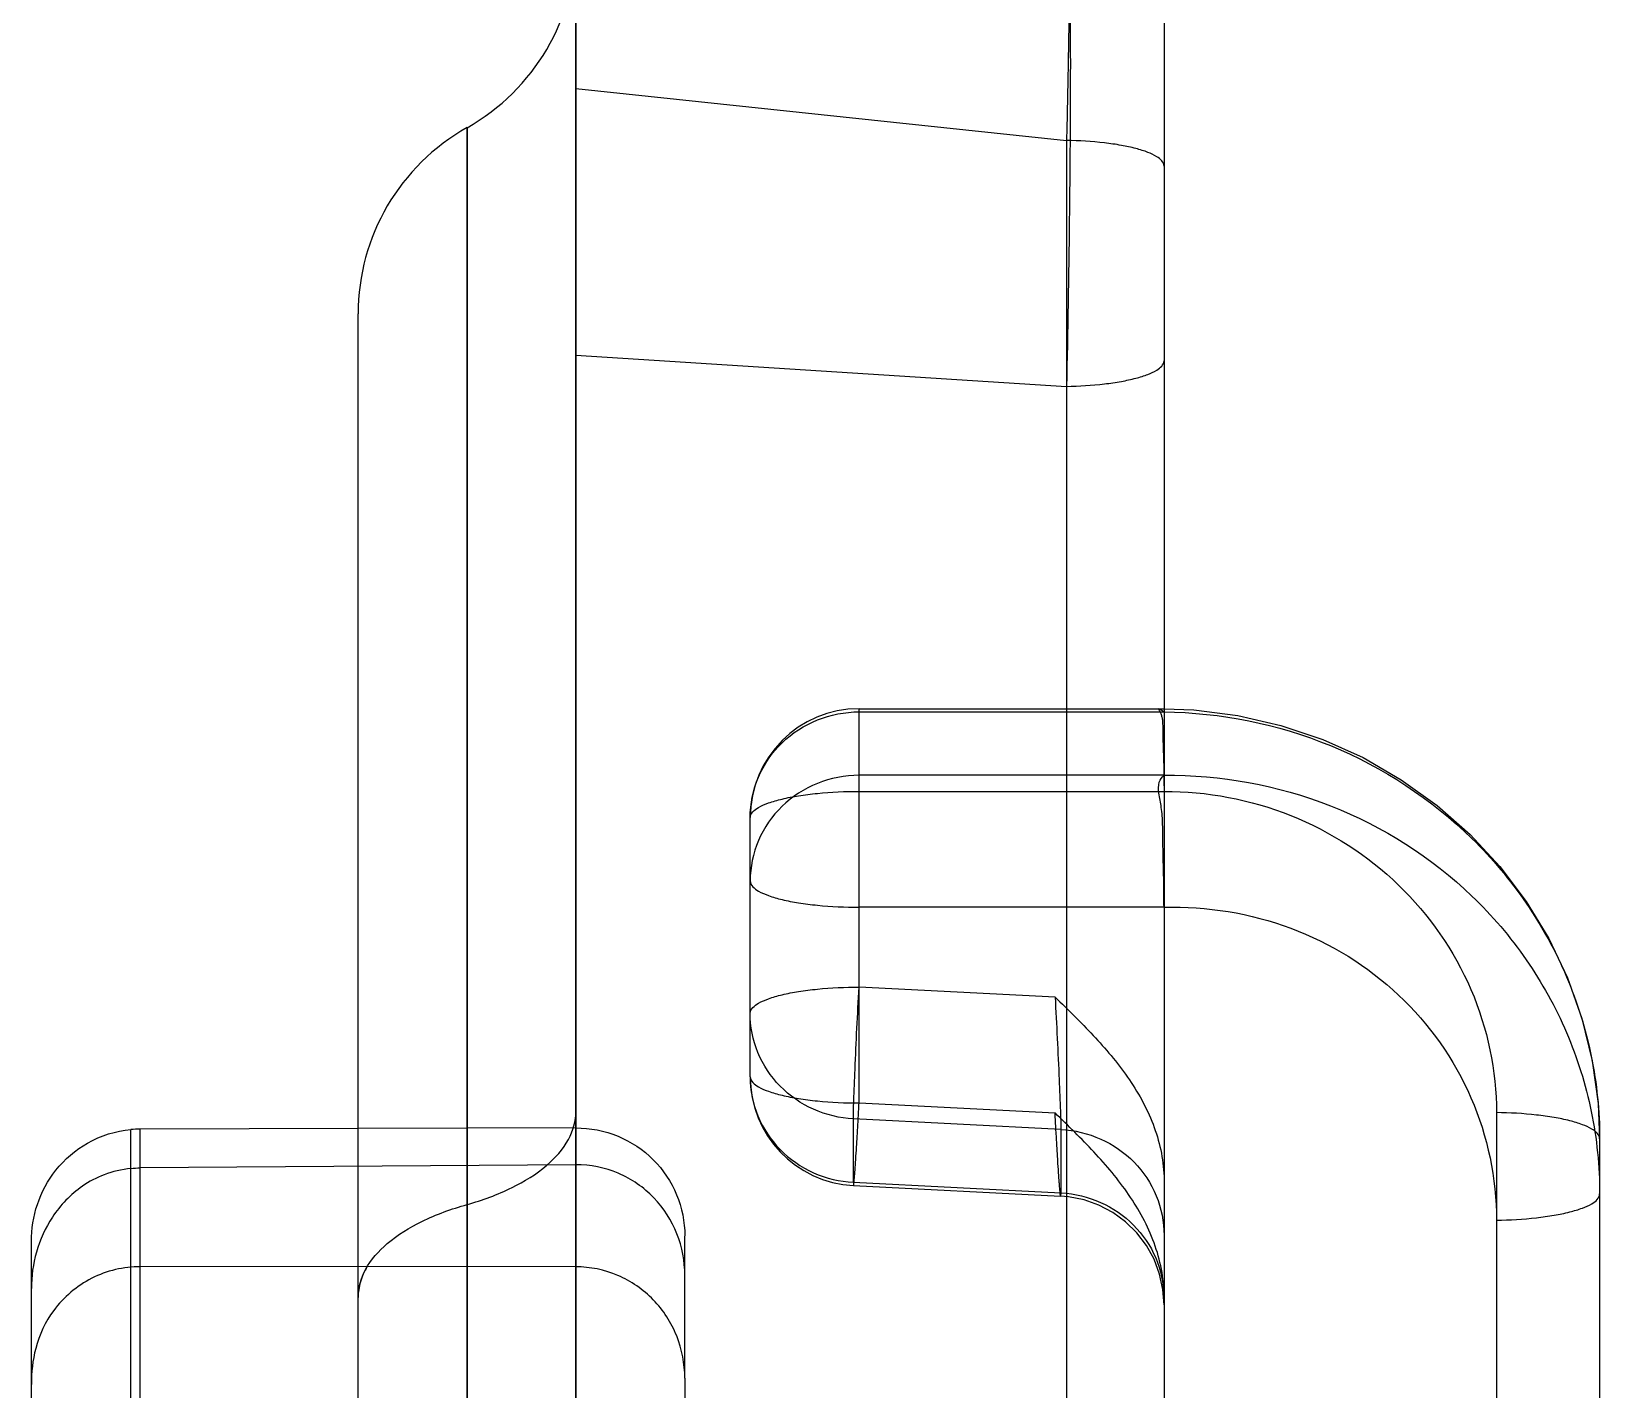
# Model space of a CAD drawing. Header units: millimetres. Extents: x 28656 to 29764, y -21384 to -20601.
# Drawn here: x 28896.14 to 28903.49, y -20844.13 to -20837.77 of the extents above; entities that cross this region are included whole.
import ezdxf

# ---------------------------------------------------------------- set-up
doc = ezdxf.new("R2010")
doc.units = ezdxf.units.MM
doc.header["$LTSCALE"] = 8
doc.layers.add('Cav-cor', color=30, linetype='Continuous')
doc.layers.add('dim', color=3, linetype='Continuous', lineweight=15)

# ---------------------------------------------------------------- blocks, each defined once
blk = doc.blocks.new('20160903.083130')
at = {"layer": 'Cav-cor', "color": 241}
for p, q in [((-0.2369, 23.4378), (-0.2369, 53.3917)), ((0.4516, 25.0103), (0.4516, 23.0597)), ((-0.2369, 24.8175), (0.3375, 24.7566)), ((-0.3644, 24.7715), (-0.3644, 22.2499)), ((-0.3644, 23.5107), (-0.3644, 24.7715)), ((-0.3644, 23.4383), (-0.3644, 24.7715)), ((0.3375, 24.7566), (0.3375, 22.9066)), ((-0.4919, 19.723), (-0.4919, 24.5536)), ((-0.2369, 24.5052), (0.3375, 24.4685)), ((0.0946, 24.0912), (0.4516, 24.0912)), ((0.0946, 23.6296), (0.0946, 24.0912)), ((0.4516, 24.0875), (0.4457, 24.0912)), ((0.0946, 24.0875), (0.4516, 24.0875)), ((0.4516, 24.0132), (0.0946, 24.0132)), ((0.0946, 23.9944), (0.4516, 23.9944)), ((-0.0329, 23.6603), (-0.0329, 23.9637)), ((0.4516, 23.8588), (0.0946, 23.8588)), ((0.3241, 23.7536), (0.0946, 23.7652)), ((0.0946, 23.6296), (0.3241, 23.6179)), ((0.3308, 23.5986), (0.0879, 23.611)), ((0.0879, 23.5367), (0.0879, 23.611)), ((0.8408, 23.6183), (0.8408, 22.9986)), ((-0.758, 23.4372), (-0.758, 23.5985)), ((-0.2369, 23.6005), (-0.7469, 23.599)), ((-0.7469, 21.9385), (-0.7469, 23.599)), ((0.3308, 23.5986), (0.3308, 23.5244)), ((0.9616, 23.5876), (0.9616, 23.0292)), ((-0.2369, 23.5571), (-0.7469, 23.5536)), ((0.0879, 23.5367), (0.3308, 23.5244)), ((0.0879, 23.5367), (0.0881, 23.533)), ((0.0881, 23.533), (0.3305, 23.5206)), ((0.3308, 23.5244), (0.3306, 23.5206)), ((-0.3644, 23.5107), (-0.3644, 22.5242)), ((-0.8744, 23.3001), (-0.8744, 23.4674)), ((-0.1094, 23.3075), (-0.1094, 23.4738)), ((-0.758, 23.1968), (-0.758, 23.4372)), ((-0.2369, 23.438), (-0.7469, 23.4379)), ((-0.3644, 22.8325), (-0.3644, 23.4383)), ((-0.2369, 20.3292), (-0.2369, 23.4378)), ((-0.8744, 22.7764), (-0.8744, 23.3001)), ((-0.1094, 23.3075), (-0.1094, 23.0304))]:
    blk.add_line(p, q, dxfattribs=at)
for points in [[(0.4516, 24.0912), (0.4864, 24.0897), (0.5379, 24.0832), (0.5884, 24.0716), (0.6375, 24.0551), (0.6846, 24.0339), (0.7294, 24.0081), (0.7713, 23.978), (0.8099, 23.944), (0.8447, 23.9064), (0.8756, 23.8656), (0.9021, 23.822), (0.9239, 23.7761), (0.9409, 23.7283), (0.9529, 23.6791), (0.9598, 23.6291), (0.9616, 23.5876)], [(0.4516, 23.3933), (0.4503, 23.4113), (0.4464, 23.4293), (0.4399, 23.4466), (0.431, 23.4628), (0.4198, 23.4775), (0.4066, 23.4905), (0.3917, 23.5014), (0.3754, 23.51), (0.358, 23.5162), (0.3399, 23.5198), (0.3306, 23.5206)]]:
    blk.add_lwpolyline(points, dxfattribs=at)
for centre, radius, start, end in [((-0.4869, 24.9894), 0.25, 299.3406, 0), ((-0.2419, 24.5536), 0.25, 119.3406, 180), ((0.0946, 23.9637), 0.1275, 90.0001, 179.9999), ((0.0946, 23.6603), 0.1275, 180.0001, 267.088), ((-0.7464, 23.4704), 0.1286, 90.2115, 95.1695), ((0.3242, 23.3961), 0.1284, 86.7894, 87.088), ((0.3339, 23.4008), 0.1177, 0.0007, 1.1901)]:
    blk.add_arc(centre, radius, start, end, dxfattribs=at)
for points, knots in [([(0.3398, 25.1347), (0.3399, 25.1346), (0.3402, 25.1339), (0.3404, 25.1327), (0.3407, 25.1304), (0.3409, 25.1274), (0.3411, 25.1236), (0.3414, 25.1168), (0.3416, 25.1062), (0.3418, 25.0912), (0.3419, 25.073), (0.3419, 25.0518), (0.3418, 25.0278), (0.3416, 25.0011), (0.3412, 24.9606), (0.3404, 24.9049), (0.3391, 24.8329), (0.3381, 24.7826), (0.3375, 24.7566)], [0, 0, 0, 0, 0.001471, 0.005021, 0.010781, 0.018768, 0.028973, 0.041379, 0.072727, 0.112631, 0.160802, 0.216924, 0.280614, 0.351419, 0.428867, 0.601447, 0.793597, 1, 1, 1, 1]), ([(0.3375, 25.0719), (0.3384, 25.061), (0.3397, 25.0334), (0.341, 24.984), (0.3418, 24.9194), (0.3421, 24.8105), (0.341, 24.6588), (0.3389, 24.5332), (0.3375, 24.4685)], [0, 0, 0, 0, 0.054401, 0.137327, 0.24572, 0.375466, 0.678437, 1, 1, 1, 1]), ([(0.4516, 24.7266), (0.4516, 24.7313), (0.4436, 24.7379), (0.432, 24.7431), (0.4178, 24.7475), (0.4009, 24.7511), (0.3738, 24.755), (0.3523, 24.7563), (0.3375, 24.7566)], [0, 0, 0, 0, 0.113373, 0.207459, 0.327754, 0.471662, 0.635649, 1, 1, 1, 1]), ([(0.3375, 24.4685), (0.3523, 24.4688), (0.3738, 24.4702), (0.4009, 24.4741), (0.4178, 24.4777), (0.432, 24.482), (0.4436, 24.4872), (0.4516, 24.4939), (0.4516, 24.4985)], [0, 0, 0, 0, 0.364351, 0.528338, 0.672246, 0.792541, 0.886627, 1, 1, 1, 1]), ([(0.4454, 24.0912), (0.4448, 24.0912), (0.4473, 24.0872), (0.4481, 24.0852), (0.4495, 24.0801), (0.4499, 24.0755), (0.4501, 24.0701), (0.4502, 24.0614), (0.4505, 24.049), (0.4511, 24.0324), (0.4515, 24.014), (0.4516, 24.0011), (0.4516, 23.9944)], [0, 0, 0, 0, 0.018294, 0.077331, 0.11819, 0.166306, 0.222016, 0.285161, 0.432268, 0.603758, 0.795016, 1, 1, 1, 1]), ([(-0.0329, 23.9637), (-0.0329, 23.9798), (-0.0262, 24.0126), (0.0023, 24.0537), (0.0447, 24.0811), (0.078, 24.0875), (0.0946, 24.0875)], [0, 0, 0, 0, 0.246543, 0.495126, 0.746563, 1, 1, 1, 1]), ([(0.4516, 24.0874), (0.5179, 24.0868), (0.6513, 24.06), (0.793, 23.9669), (0.8781, 23.8655), (0.9257, 23.7789), (0.955, 23.6851), (0.9616, 23.62), (0.9616, 23.5876)], [0, 0, 0, 0, 0.252372, 0.503509, 0.628673, 0.753082, 0.876795, 1, 1, 1, 1]), ([(0.0946, 24.0132), (0.078, 24.0132), (0.0447, 24.0068), (0.0023, 23.9794), (-0.0262, 23.9383), (-0.0329, 23.9056), (-0.0329, 23.8895)], [0, 0, 0, 0, 0.253437, 0.504874, 0.753457, 1, 1, 1, 1]), ([(0.4516, 23.8588), (0.4515, 23.867), (0.4514, 23.8837), (0.4509, 23.9084), (0.4502, 23.9324), (0.4502, 23.9547), (0.4491, 23.9747), (0.4455, 23.9908), (0.4446, 24.0043), (0.4489, 24.0113), (0.4516, 24.0132)], [0, 0, 0, 0, 0.158539, 0.318816, 0.474166, 0.618785, 0.747259, 0.855277, 0.936741, 1, 1, 1, 1]), ([(0.4516, 24.0133), (0.5177, 24.0139), (0.6509, 23.9899), (0.793, 23.8992), (0.8782, 23.7993), (0.9257, 23.7135), (0.955, 23.6203), (0.9616, 23.5554), (0.9616, 23.5231)], [0, 0, 0, 0, 0.253027, 0.50354, 0.628305, 0.752481, 0.876283, 1, 1, 1, 1]), ([(-0.0329, 23.9637), (-0.0329, 23.9688), (-0.0237, 23.976), (-0.0105, 23.9814), (0.0055, 23.986), (0.0245, 23.9896), (0.0546, 23.9934), (0.0783, 23.9944), (0.0946, 23.9944)], [0, 0, 0, 0, 0.112509, 0.207905, 0.329929, 0.475295, 0.639352, 1, 1, 1, 1]), ([(0.4516, 23.9944), (0.5019, 23.9946), (0.6035, 23.9754), (0.7327, 23.8921), (0.82, 23.767), (0.8408, 23.6673), (0.8408, 23.6183)], [0, 0, 0, 0, 0.25278, 0.504641, 0.753778, 1, 1, 1, 1]), ([(-0.0329, 23.8895), (-0.0329, 23.8844), (-0.0237, 23.8772), (-0.0105, 23.8718), (0.0055, 23.8672), (0.0245, 23.8636), (0.0546, 23.8598), (0.0783, 23.8588), (0.0946, 23.8588)], [0, 0, 0, 0, 0.112505, 0.207896, 0.329916, 0.475274, 0.639325, 1, 1, 1, 1]), ([(0.4516, 23.8587), (0.5017, 23.8602), (0.603, 23.8438), (0.7327, 23.7636), (0.8203, 23.6402), (0.8408, 23.5412), (0.8408, 23.4924)], [0, 0, 0, 0, 0.253743, 0.504793, 0.753015, 1, 1, 1, 1]), ([(-0.0329, 23.7346), (-0.0329, 23.7396), (-0.0237, 23.7468), (-0.0105, 23.7522), (0.0055, 23.7568), (0.0245, 23.7604), (0.0546, 23.7642), (0.0783, 23.7652), (0.0946, 23.7652)], [0, 0, 0, 0, 0.112505, 0.207896, 0.329916, 0.475274, 0.639325, 1, 1, 1, 1]), ([(0.0879, 23.611), (0.0879, 23.618), (0.0886, 23.6373), (0.0906, 23.6888), (0.0928, 23.7331), (0.0946, 23.7652)], [0, 0, 0, 0, 0.137042, 0.375195, 1, 1, 1, 1]), ([(0.3241, 23.7536), (0.3392, 23.7388), (0.3694, 23.7095), (0.4104, 23.6612), (0.4415, 23.6061), (0.4509, 23.5644), (0.4516, 23.5436)], [0, 0, 0, 0, 0.251586, 0.502513, 0.752006, 1, 1, 1, 1]), ([(0.3241, 23.7536), (0.3258, 23.7213), (0.3281, 23.6768), (0.3301, 23.6251), (0.3308, 23.6057), (0.3308, 23.5986)], [0, 0, 0, 0, 0.624223, 0.862747, 1, 1, 1, 1]), ([(0.0879, 23.611), (0.0719, 23.6118), (0.0401, 23.6194), (0.0001, 23.6471), (-0.0267, 23.6874), (-0.0329, 23.719), (-0.0329, 23.7346)], [0, 0, 0, 0, 0.253427, 0.504768, 0.753346, 1, 1, 1, 1]), ([(-0.0329, 23.6603), (-0.0329, 23.6552), (-0.0237, 23.648), (-0.0105, 23.6427), (0.0055, 23.6381), (0.0245, 23.6344), (0.0546, 23.6306), (0.0783, 23.6296), (0.0946, 23.6296)], [0, 0, 0, 0, 0.112509, 0.207905, 0.329928, 0.475293, 0.63935, 1, 1, 1, 1]), ([(-0.0329, 23.6603), (-0.0329, 23.6447), (-0.0267, 23.6131), (0.0001, 23.5729), (0.0401, 23.5451), (0.0719, 23.5375), (0.0879, 23.5367)], [0, 0, 0, 0, 0.246654, 0.495232, 0.746573, 1, 1, 1, 1]), ([(0.0881, 23.533), (0.0883, 23.533), (0.0882, 23.5339), (0.0886, 23.5349), (0.0887, 23.5372), (0.089, 23.5401), (0.0893, 23.544), (0.0898, 23.5507), (0.0905, 23.5609), (0.0915, 23.5751), (0.0925, 23.5916), (0.0935, 23.6101), (0.0942, 23.6229), (0.0946, 23.6296)], [0, 0, 0, 0, 0.004694, 0.018337, 0.040889, 0.072189, 0.112064, 0.160253, 0.280015, 0.428225, 0.600923, 0.793545, 1, 1, 1, 1]), ([(-0.3644, 23.5107), (-0.3463, 23.5158), (-0.3134, 23.5277), (-0.272, 23.5531), (-0.2442, 23.5837), (-0.2369, 23.6084), (-0.2369, 23.6197)], [0, 0, 0, 0, 0.316433, 0.586985, 0.80996, 1, 1, 1, 1]), ([(0.3306, 23.5206), (0.3304, 23.5206), (0.3304, 23.5215), (0.3301, 23.5226), (0.33, 23.525), (0.3296, 23.5279), (0.3293, 23.5319), (0.3288, 23.5386), (0.3281, 23.5489), (0.3272, 23.5632), (0.3262, 23.5798), (0.3251, 23.5983), (0.3244, 23.6112), (0.3241, 23.6179)], [0, 0, 0, 0, 0.004883, 0.018712, 0.041454, 0.07298, 0.113058, 0.161381, 0.281427, 0.429684, 0.602087, 0.794093, 1, 1, 1, 1]), ([(0.4516, 23.4033), (0.4516, 23.4244), (0.443, 23.4672), (0.4118, 23.5237), (0.3703, 23.573), (0.3395, 23.6029), (0.3241, 23.6179)], [0, 0, 0, 0, 0.247919, 0.497407, 0.748363, 1, 1, 1, 1]), ([(0.9616, 23.5876), (0.9616, 23.5925), (0.9531, 23.5995), (0.9406, 23.6047), (0.9256, 23.6093), (0.9076, 23.6129), (0.879, 23.6168), (0.8564, 23.6181), (0.8408, 23.6183)], [0, 0, 0, 0, 0.11296, 0.207679, 0.32859, 0.47303, 0.636807, 1, 1, 1, 1]), ([(-0.8744, 23.4674), (-0.8744, 23.482), (-0.8696, 23.5121), (-0.8472, 23.5535), (-0.8092, 23.5864), (-0.7756, 23.5969), (-0.758, 23.5985)], [0, 0, 0, 0, 0.229665, 0.467698, 0.723277, 1, 1, 1, 1]), ([(-0.2369, 23.6004), (-0.2202, 23.6005), (-0.1865, 23.5939), (-0.1441, 23.5655), (-0.116, 23.5235), (-0.1094, 23.4904), (-0.1094, 23.474)], [0, 0, 0, 0, 0.25361, 0.504062, 0.752165, 1, 1, 1, 1]), ([(0.3308, 23.5986), (0.3467, 23.5978), (0.3786, 23.5902), (0.4186, 23.5625), (0.4453, 23.5222), (0.4516, 23.4906), (0.4516, 23.475)], [0, 0, 0, 0, 0.253427, 0.504768, 0.753346, 1, 1, 1, 1]), ([(-0.1094, 23.4278), (-0.1094, 23.4443), (-0.1157, 23.4778), (-0.1433, 23.521), (-0.1859, 23.5505), (-0.22, 23.5573), (-0.2369, 23.5572)], [0, 0, 0, 0, 0.246517, 0.495951, 0.74782, 1, 1, 1, 1]), ([(-0.758, 23.553), (-0.7686, 23.5517), (-0.7887, 23.5473), (-0.8216, 23.5296), (-0.8511, 23.4989), (-0.8704, 23.4562), (-0.8744, 23.4267), (-0.8744, 23.4123)], [0, 0, 0, 0, 0.160083, 0.305268, 0.557831, 0.784042, 1, 1, 1, 1]), ([(0.3314, 23.5243), (0.3471, 23.5234), (0.3784, 23.5159), (0.4179, 23.4888), (0.4446, 23.4495), (0.4512, 23.4186), (0.4516, 23.4032)], [0, 0, 0, 0, 0.25338, 0.504696, 0.753273, 1, 1, 1, 1]), ([(0.8408, 23.4924), (0.8564, 23.4926), (0.879, 23.4939), (0.9076, 23.4978), (0.9256, 23.5014), (0.9406, 23.506), (0.9531, 23.5112), (0.9616, 23.5182), (0.9616, 23.5231)], [0, 0, 0, 0, 0.363196, 0.526974, 0.671415, 0.792325, 0.887043, 1, 1, 1, 1]), ([(-0.4919, 23.4017), (-0.4919, 23.413), (-0.4847, 23.4377), (-0.4568, 23.4684), (-0.4155, 23.4937), (-0.3825, 23.5056), (-0.3644, 23.5107)], [0, 0, 0, 0, 0.190041, 0.413015, 0.683566, 1, 1, 1, 1]), ([(-0.7469, 23.4379), (-0.7664, 23.4379), (-0.8059, 23.4285), (-0.8367, 23.4022), (-0.8483, 23.3866)], [0, 0, 0, 0, 0.499916, 1, 1, 1, 1]), ([(-0.4812, 23.438), (-0.4846, 23.4324), (-0.49, 23.4207), (-0.4919, 23.4079), (-0.4919, 23.4017)], [0, 0, 0, 0, 0.514774, 1, 1, 1, 1]), ([(-0.1094, 23.3075), (-0.1094, 23.3242), (-0.1159, 23.3581), (-0.1439, 23.4014), (-0.1863, 23.4308), (-0.2202, 23.4378), (-0.2369, 23.4378)], [0, 0, 0, 0, 0.250078, 0.500105, 0.750061, 1, 1, 1, 1]), ([(-0.8483, 23.3866), (-0.8581, 23.3735), (-0.8713, 23.3449), (-0.8744, 23.3142), (-0.8744, 23.3001)], [0, 0, 0, 0, 0.537498, 1, 1, 1, 1])]:
    blk.add_open_spline(points, degree=3, knots=knots, dxfattribs=at)
blk.add_open_spline([(-0.758, 23.553), (-0.7543, 23.5534), (-0.7506, 23.5535), (-0.7469, 23.5536)], degree=3, dxfattribs=at)

msp = doc.modelspace()

# ---------------------------------------------------------------- linework, layer by layer
at = {"layer": 'Cav-cor', "color": 241}
msp.add_line((28898.6949, -20703.2659), (28898.6949, -20943.2659), dxfattribs=at)

# ---------------------------------------------------------------- block references
at = {"layer": 'dim', "xscale": 4, "yscale": 4, "zscale": 4}
msp.add_blockref('20160903.083130', (28899.6425, -20937.3073), dxfattribs=at)

doc.saveas('drawing.dxf')
